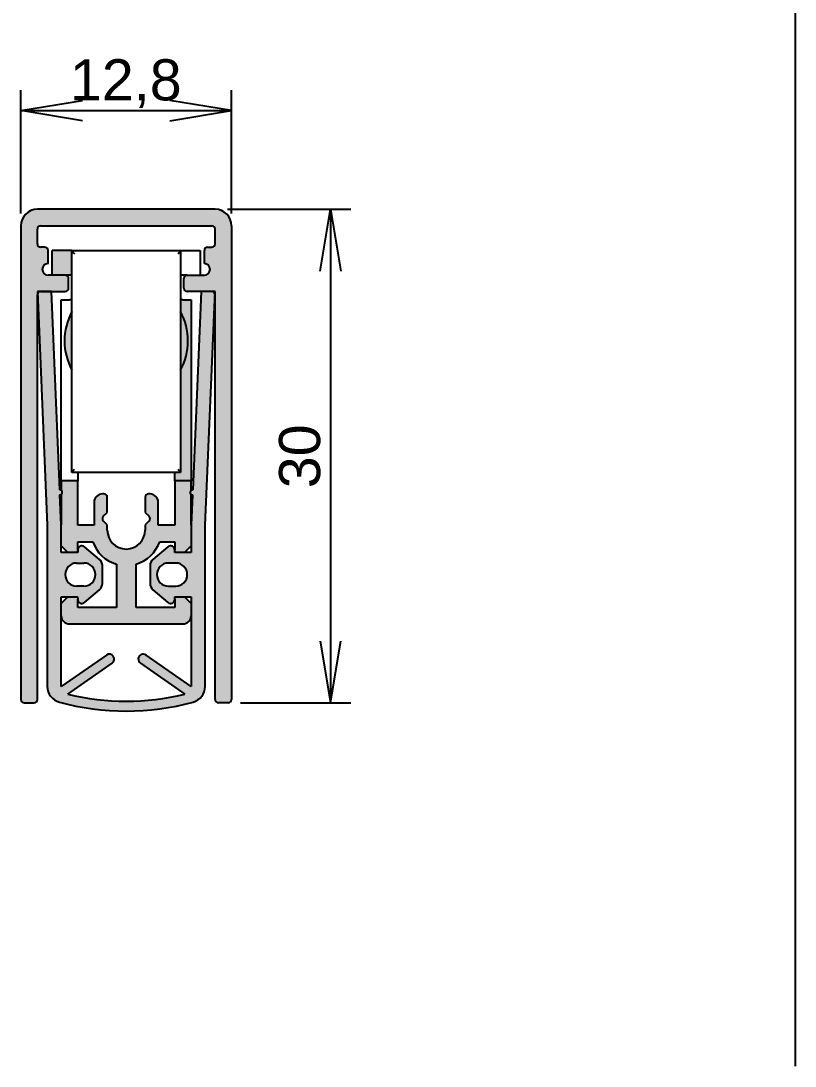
# Model space of a CAD drawing. Header units: millimetres. Extents: x 18 to 198, y 19 to 248.
# Drawn here: x 61 to 108.1, y 78.5 to 142 of the extents above; entities that cross this region are included whole.
import ezdxf
from ezdxf.enums import TextEntityAlignment as Align
from ezdxf.lldxf.tags import DXFTag

# ---------------------------------------------------------------- set-up
doc = ezdxf.new("R2010")
doc.units = ezdxf.units.MM
for name, color, linetype in [('AJ_359', 7, 'Continuous'), ('AP_562_M', 7, 'Continuous'), ('AP_563_708MM', 7, 'Continuous'), ('AP_564_703MM', 7, 'Continuous'), ('DV3_Default', 7, 'Continuous'), ('Standard', 7, 'Continuous')]:
    doc.layers.add(name, color=color, linetype=linetype)
doc.styles.add('SEACAD_Arial', font='ARIAL.TTF')
tags = doc.linetypes.add('HIDDEN2', pattern=[4.762499999999999, 3.175, -1.5875]).pattern_tags.tags
tags[6:7] = [DXFTag(74, 4), DXFTag(75, 0), DXFTag(340, '0'), DXFTag(46, 0.0), DXFTag(50, 0.0), DXFTag(44, 0.0), DXFTag(45, 0.0)]
tags[4:5] = [DXFTag(74, 4), DXFTag(75, 0), DXFTag(340, '0'), DXFTag(46, 0.0), DXFTag(50, 0.0), DXFTag(44, 0.0), DXFTag(45, 0.0)]
doc.dimstyles.new('E-Katalog', dxfattribs={"dimtxt": 2.5, "dimasz": 3.75, "dimexe": 1.25, "dimexo": 0.75, "dimgap": 1.25, "dimtad": 1, "dimtxsty": 'SEACAD_Arial', "dimblk1": '_SE_OPEN', "dimblk2": '_SE_OPEN', "dimsah": 1, "dimcen": 1.25, "dimadec": 0, "dimazin": 0, "dimtfac": 1, "dimtmove": 0, "dimatfit": 3, "dimfxl": 0, "dimtolj": 1, "dimarcsym": 0})

# ---------------------------------------------------------------- blocks, each defined once
blk = doc.blocks.new('SE2')
at = {"layer": 'DV3_Default', "linetype": 'Continuous'}
h = blk.add_hatch(color=7, dxfattribs=at)
edge = h.paths.add_edge_path()
edge.add_line((61.02978326420229, 129.5756724804175), (61.02978326420229, 100.7756724804175))
edge.add_arc((61.2297832642023, 100.7756724804175), 0.1999999999999997, 180, 270)
edge.add_line((61.2297832642023, 100.5756724804175), (61.8297832642023, 100.5756724804175))
edge.add_arc((61.82978326420229, 100.7756724804175), 0.1999999999999988, 270.000000000002, 360)
edge.add_line((62.02978326420229, 100.7756724804175), (62.02978326420229, 125.3756724804175))
edge.add_arc((62.2297832642023, 125.3756724804175), 0.1999999999999988, 165.5512047872527, 180, ccw=False)
edge.add_line((62.03610906092934, 125.4255754160685), (62.02978326420229, 125.5753074096647))
edge.add_line((62.02978326420229, 125.5753074096647), (62.21770456292714, 125.5753074096647))
edge.add_arc((62.2297832642023, 125.3756724804175), 0.1999999999999988, 90, 93.46239998342418, ccw=False)
edge.add_line((62.2297832642023, 125.5756724804175), (62.88054148644874, 125.5753074096647))
edge.add_line((62.88054148644874, 125.5753074096647), (63.72978326420228, 125.5756724804175))
edge.add_arc((63.72978326420228, 125.7756724804175), 0.1999999999999988, 270, 360)
edge.add_line((63.92978326420229, 125.7756724804175), (63.92978326420229, 126.3756724804175))
edge.add_arc((63.72978326420228, 126.3756724804175), 0.2000000000000001, 0, 90)
edge.add_line((63.72978326420228, 126.5756724804175), (62.67978326420229, 126.5756724804175))
edge.add_arc((62.67978326420229, 126.9256724804175), 0.3499999999999996, 90, 270, ccw=False)
edge.add_line((62.67978326420229, 127.2756724804175), (62.67978326420229, 128.0756724804175))
edge.add_arc((62.47978326420229, 128.0756724804175), 0.1999999999999997, 0, 90)
edge.add_line((62.47978326420229, 128.2756724804175), (62.22978326420229, 128.2756724804175))
edge.add_arc((62.2297832642023, 128.4756724804175), 0.2000000000000005, 180, 270, ccw=False)
edge.add_line((62.02978326420229, 128.4756724804175), (62.02978326420229, 129.3756724804175))
edge.add_arc((62.2297832642023, 129.3756724804175), 0.1999999999999997, 90, 180, ccw=False)
edge.add_line((62.2297832642023, 129.5756724804176), (72.62978326420229, 129.5756724804175))
edge.add_arc((72.62978326420229, 129.3756724804175), 0.1999999999999997, 0, 90, ccw=False)
edge.add_line((72.82978326420229, 129.3756724804175), (72.82978326420228, 128.4756724804175))
edge.add_arc((72.62978326420229, 128.4756724804175), 0.2000000000000005, 270, 360, ccw=False)
edge.add_line((72.62978326420229, 128.2756724804175), (72.37978326420229, 128.2756724804175))
edge.add_arc((72.37978326420229, 128.0756724804175), 0.1999999999999997, 90, 180)
edge.add_line((72.17978326420229, 128.0756724804175), (72.1797832642023, 127.2756724804175))
edge.add_arc((72.1797832642023, 126.9256724804175), 0.3499999999999996, -90, 90, ccw=False)
edge.add_line((72.1797832642023, 126.5756724804175), (71.1297832642023, 126.5756724804175))
edge.add_arc((71.12978326420229, 126.3756724804175), 0.2000000000000001, 90, 180)
edge.add_line((70.92978326420229, 126.3756724804175), (70.9297832642023, 125.7756724804175))
edge.add_arc((71.12978326420229, 125.7756724804175), 0.1999999999999988, 180, 270)
edge.add_line((71.12978326420229, 125.5756724804175), (71.97902504195584, 125.5756724804175))
edge.add_line((71.97902504195584, 125.5756724804175), (72.62978326420229, 125.5753074096647))
edge.add_line((72.62978326420229, 125.5753074096647), (72.64186196547739, 125.5753074096647))
edge.add_line((72.64186196547739, 125.5753074096647), (72.82978326420228, 125.5753074096647))
edge.add_line((72.82978326420228, 125.5753074096647), (72.82345746747524, 125.4255754160687))
edge.add_arc((72.62978326420229, 125.3756724804175), 0.1999999999999988, 0, 14.448795212747825, ccw=False)
edge.add_line((72.82978326420228, 125.3756724804175), (72.82978326420228, 100.7756724804175))
edge.add_arc((73.02978326420228, 100.7756724804175), 0.1999999999999988, 180, 270)
edge.add_line((73.02978326420228, 100.5756724804175), (73.62978326420229, 100.5756724804175))
edge.add_arc((73.62978326420229, 100.7756724804175), 0.1999999999999997, 270, 360)
edge.add_line((73.82978326420229, 100.7756724804175), (73.82978326420228, 129.5756724804175))
edge.add_arc((72.82978326420228, 129.5756724804175), 1.000000000000001, 0, 89.99999999999919)
edge.add_line((72.82978326420229, 130.5756724804175), (62.02978326420229, 130.5756724804175))
edge.add_arc((62.02978326420229, 129.5756724804175), 1.000000000000001, 90.0000000000004, 180)
blk.add_hatch(color=7, dxfattribs=at).paths.add_polyline_path([(62.92978326420227, 128.0756724804175), (62.92978326420227, 126.5756724804175), (63.72978326420228, 126.5756724804175), (64.12978326420227, 126.5756724804175), (64.12978326420226, 128.0693467383883)])
h = blk.add_hatch(color=7, dxfattribs=at)
edge = h.paths.add_edge_path()
edge.add_line((62.62978326420278, 111.3732708861853), (62.62978326420278, 101.5807590024006))
edge.add_arc((63.62978326420278, 101.5807590024006), 1, 180, 254.8467161144248)
edge.add_arc((67.42978326420229, 115.6122893084762), 15.53698189894702, 254.8467161144251, 285.1532838855748)
edge.add_arc((71.22978326420179, 101.5807590024006), 0.9999999999999996, 285.1532838855746, 360)
edge.add_line((72.22978326420179, 101.5807590024006), (72.22978326420179, 111.3732708861853))
edge.add_line((72.22978326420179, 111.3732708861853), (72.82345746747522, 125.4255754160686))
edge.add_arc((72.62978326420229, 125.3756724804175), 0.1999999999999988, 14.44879521274779, 86.53760001657983)
edge.add_line((72.64186196547745, 125.5753074096647), (71.97902504195582, 125.5753074096647))
edge.add_line((71.97902504195584, 125.5753074096647), (71.46983601605098, 113.5227721709149))
edge.add_arc((71.4635045445718, 113.3729058555905), 0.1500000000000006, 87.58083732046818, 267.580837320463)
edge.add_line((71.45717307309262, 113.2230395402661), (71.37965474993355, 111.388176112361))
edge.add_line((71.37965474993355, 111.388176112361), (71.37965474993355, 109.7235882542922))
edge.add_line((71.37965474993355, 109.7235882542923), (70.3797832642023, 109.7235882542923))
edge.add_line((70.3797832642023, 109.7235882542923), (70.3797832642023, 109.8735186460161))
edge.add_arc((70.1297832642023, 109.8735186460161), 0.2500000000000002, 0, 130.0000000000026)
edge.add_line((69.96908636178065, 110.0650297567958), (69.05585018963947, 109.2987336215744))
edge.add_arc((69.37724399448274, 108.9157114000149), 0.4999999999999998, 129.999999999999, 180)
edge.add_line((68.87724399448274, 108.9157114000149), (68.87724399448274, 107.8301003111661))
edge.add_arc((69.37724399448274, 107.8301003111661), 0.5, 180, 229.9999999999986)
edge.add_line((69.05585018963946, 107.4470780896066), (69.96908636178067, 106.6807819543852))
edge.add_arc((70.1297832642023, 106.8722930651649), 0.2500000000000003, 229.9999999999974, 360.0159605197328)
edge.add_line((70.37978325450258, 106.872362706069), (70.3843524695532, 107.0222234568888))
edge.add_line((70.3843524695532, 107.0222234568888), (71.37965474993354, 107.0222234568888))
edge.add_line((71.37965474993355, 107.0222234568888), (71.37965474993355, 101.5621276680666))
edge.add_line((71.37965474993355, 101.5621276680666), (68.63551297714035, 103.4836338301204))
edge.add_arc((68.46343779844895, 103.2378897907657), 0.3000000000000013, 54.99947592526021, 234.9994759252617)
edge.add_line((68.29136261975755, 102.9921457514111), (70.9865146598367, 101.1049432373031))
edge.add_arc((67.42978326420229, 115.6122893084762), 14.93698189894702, 256.2246400002936, 283.77535999970644, ccw=False)
edge.add_line((63.87305186856787, 101.1049432373031), (66.56820390864699, 102.9921457514111))
edge.add_arc((66.3961287299556, 103.2378897907658), 0.2999999999999971, 305.0005240747398, 485.0005240747375)
edge.add_line((66.22405355126422, 103.4836338301204), (63.47991177847103, 101.5621276680665))
edge.add_line((63.47991177847103, 101.5621276680665), (63.47991177847103, 107.0222234568888))
edge.add_line((63.47991177847103, 107.0222234568888), (64.47521405885136, 107.0222234568888))
edge.add_line((64.47521405885138, 107.0222234568888), (64.479783273902, 106.872362706069))
edge.add_arc((64.72978326420228, 106.8722930651649), 0.2499999999999999, 179.9840394802672, 309.999999999998)
edge.add_line((64.89048016662392, 106.6807819543852), (65.8037163387651, 107.4470780896066))
edge.add_arc((65.48232253392185, 107.8301003111661), 0.500000000000001, 310.0000000000014, 360)
edge.add_line((65.98232253392185, 107.8301003111661), (65.98232253392185, 108.9157114000149))
edge.add_arc((65.48232253392185, 108.9157114000149), 0.5, 0, 50.00000000000095)
edge.add_line((65.80371633876511, 109.2987336215744), (64.89048016662393, 110.0650297567958))
edge.add_arc((64.72978326420228, 109.8735186460161), 0.2500000000000003, 49.9999999999999, 180)
edge.add_line((64.47978326420228, 109.8735186460161), (64.47978326420228, 109.7235882542923))
edge.add_line((64.47978326420228, 109.7235882542923), (63.47991177847103, 109.7235882542923))
edge.add_line((63.47991177847103, 109.7235882542923), (63.47991177847103, 111.388176112361))
edge.add_line((63.47991177847103, 111.388176112361), (63.40239345531197, 113.2230395402661))
edge.add_arc((63.39606198383278, 113.3729058555905), 0.1500000000000005, 272.4191626795397, 452.4191626795373)
edge.add_line((63.38973051235359, 113.5227721709149), (62.88054148644873, 125.5753074096647))
edge.add_line((62.88054148644873, 125.5753074096647), (62.21770456292715, 125.5753074096647))
edge.add_arc((62.2297832642023, 125.3756724804175), 0.1999999999999988, 93.46239998342425, 165.5512047872527)
edge.add_line((62.03610906092934, 125.4255754160685), (62.62978326420278, 111.3732708861853))
edge = h.paths.add_edge_path()
edge.add_line((64.4177325875637, 107.6732708861756), (64.86325141473228, 107.6732708861756))
edge.add_arc((64.86325141473229, 108.3732708861756), 0.6999999999999993, 270, 450)
edge.add_line((64.86325141473229, 109.0732708861756), (64.41773258756372, 109.0732708861756))
edge.add_arc((64.4177325875637, 108.3732708861756), 0.7000000000000027, 90, 270)
edge = h.paths.add_edge_path()
edge.add_line((69.9963151136723, 107.6732708861756), (70.44183394084087, 107.6732708861756))
edge.add_arc((70.44183394084088, 108.3732708861756), 0.7000000000000027, 270, 450)
edge.add_line((70.44183394084088, 109.0732708861756), (69.99631511367231, 109.0732708861756))
edge.add_arc((69.9963151136723, 108.3732708861756), 0.6999999999999993, 90, 270)
h = blk.add_hatch(color=7, dxfattribs=at)
edge = h.paths.add_edge_path()
edge.add_line((71.37978326420237, 114.0756724804175), (71.37978326420237, 125.0756724804175))
edge.add_line((71.37978326420237, 125.0756724804175), (70.87978326420237, 125.0756724804175))
edge.add_arc((70.87978326420239, 124.5756724804175), 0.5000000000000004, 90, 107.4576031237351)
edge.add_line((70.72978326420228, 125.052642081126), (70.72978326420228, 124.3568237934732))
edge.add_arc((67.42978326420227, 122.5756724804175), 3.75, -28.357636576327877, 28.357636576327707, ccw=False)
edge.add_line((70.72978326420228, 120.7945211673618), (70.72978326420227, 114.5819982224467))
edge.add_line((70.72978326420227, 114.5819982224467), (70.37978326420237, 114.5756724804175))
edge.add_line((70.37978326420237, 114.5756724804175), (70.37978326420239, 114.0756724804175))
edge.add_line((70.37978326420239, 114.0756724804175), (71.37978326420239, 114.0756724804175))
h = blk.add_hatch(color=7, dxfattribs=at)
edge = h.paths.add_edge_path()
edge.add_line((64.12978326420227, 120.7945211673618), (64.12978326420227, 124.3568237934732))
edge.add_arc((67.42978326420227, 122.5756724804175), 3.75, 151.642363423672, 208.357636576328)
h = blk.add_hatch(color=7, dxfattribs=at)
edge = h.paths.add_edge_path()
edge.add_arc((67.42978326420227, 122.5756724804175), 3.75, 331.6423634236721, 388.3576365763277)
edge.add_line((70.72978326420228, 124.3568237934732), (70.72978326420227, 120.7945211673618))
h = blk.add_hatch(color=7, dxfattribs=at)
edge = h.paths.add_edge_path()
edge.add_line((68.02978326420238, 106.3732224143448), (68.02978326420238, 109.0114305964599))
edge.add_arc((67.4348972746475, 111.0774922265744), 2.150000000000001, 286.062821517791, 340.8815502486524)
edge.add_line((69.46631079124215, 110.3733195740264), (70.37978326420237, 110.3733195042915))
edge.add_line((70.37978326420237, 110.3733195042915), (70.37978326420239, 109.8735186460161))
edge.add_line((70.37978326420239, 109.8735186460161), (70.3797832642023, 109.8233195381988))
edge.add_arc((70.57978326420238, 109.8233195381988), 0.2000000000000001, 180, 209.9111491711469)
edge.add_line((70.40642331781812, 109.7235882542923), (70.98005198029581, 109.7235882542923))
edge.add_line((70.98005198029581, 109.7235882542923), (71.37965474993354, 110.12319102393))
edge.add_line((71.37965474993355, 110.12319102393), (71.37965474993355, 111.388176112361))
edge.add_line((71.37965474993355, 111.388176112361), (71.37978326420237, 113.2484440252436))
edge.add_arc((71.4635045445718, 113.3729058555905), 0.1500000000000006, 123.9273927694147, 236.0726072305883, ccw=False)
edge.add_line((71.37978326420237, 113.4973676859374), (71.37978326420237, 114.0756724804175))
edge.add_line((71.37978326420237, 114.0756724804175), (70.37978326420237, 114.0756724804175))
edge.add_line((70.37978326420237, 114.0756724804175), (70.37978326420239, 111.3733194866365))
edge.add_line((70.37978326420239, 111.3733194866365), (69.37978326420239, 111.3733194866365))
edge.add_line((69.37978326420239, 111.3733194866365), (69.37978326420239, 112.77567260697))
edge.add_arc((68.87978326420239, 112.77567260697), 0.5, 0, 90)
edge.add_line((68.87978326420239, 113.27567260697), (68.77978326420238, 113.27567260697))
edge.add_arc((68.77978326420238, 113.07567260697), 0.2000000000000001, 90, 180)
edge.add_line((68.57978326420238, 113.07567260697), (68.57978326420238, 112.1561621991111))
edge.add_line((68.57978326420238, 112.1561621991111), (68.8212046204397, 111.9147408428738))
edge.add_arc((68.67978326420237, 111.7733194866365), 0.2000000000000003, -44.99999999999699, 44.9999999999971, ccw=False)
edge.add_line((68.8212046204397, 111.6318981303992), (68.57978326420239, 111.3904767741619))
edge.add_line((68.57978326420239, 111.3904767741619), (68.57978326420239, 111.0756724804175))
edge.add_arc((67.4297832642022, 111.0756724804175), 1.150000000000184, 180, 360, ccw=False)
edge.add_line((66.27978326420201, 111.0756724804175), (66.2797832642022, 111.3904767741619))
edge.add_line((66.2797832642022, 111.3904767741619), (66.03836190796488, 111.6318981303992))
edge.add_arc((66.1797832642022, 111.7733194866365), 0.2000000000000001, 135, 225, ccw=False)
edge.add_line((66.03836190796488, 111.9147408428738), (66.2797832642022, 112.1561621991111))
edge.add_line((66.2797832642022, 112.1561621991111), (66.2797832642022, 113.07567260697))
edge.add_arc((66.07978326420219, 113.07567260697), 0.1999999999999999, 0, 90)
edge.add_line((66.07978326420219, 113.27567260697), (65.97978326420218, 113.27567260697))
edge.add_arc((65.9797832642022, 112.77567260697), 0.5000000000000004, 90, 180)
edge.add_line((65.4797832642022, 112.77567260697), (65.4797832642022, 111.3733194866365))
edge.add_line((65.4797832642022, 111.3733194866365), (64.4797832642022, 111.3733194866365))
edge.add_line((64.4797832642022, 111.3733194866365), (64.4797832642022, 114.0756724804175))
edge.add_line((64.4797832642022, 114.0756724804175), (63.4797832642022, 114.0756724804175))
edge.add_line((63.4797832642022, 114.0756724804175), (63.4797832642022, 113.4973676859374))
edge.add_arc((63.39606198383278, 113.3729058555905), 0.1500000000000005, -56.07260723059591, 56.072607230592894, ccw=False)
edge.add_line((63.4797832642022, 113.2484440252436), (63.4797832642022, 111.3912180529272))
edge.add_line((63.4797832642022, 111.3912180529272), (63.47991177847103, 110.12319102393))
edge.add_line((63.47991177847103, 110.12319102393), (63.87951454810875, 109.7235882542923))
edge.add_line((63.87951454810875, 109.7235882542923), (64.45314321058645, 109.7235882542923))
edge.add_arc((64.2797832642022, 109.8233195381988), 0.2000000000000005, 330.0888508288531, 360)
edge.add_line((64.4797832642022, 109.8233195381988), (64.47978326420228, 109.8735186460161))
edge.add_line((64.47978326420228, 109.8735186460161), (64.4797832642022, 110.3733195042915))
edge.add_line((64.4797832642022, 110.3733195042915), (65.39325573716242, 110.3733195740264))
edge.add_arc((67.42466925375707, 111.0774922265744), 2.149999999999999, 199.1184497513476, 253.9371784822091)
edge.add_line((66.82978326420219, 109.0114305964599), (66.82978326420219, 106.3732224143449))
edge.add_line((66.82978326420219, 106.3732224143449), (64.4797832642022, 106.3732221819081))
edge.add_line((64.4797832642022, 106.3732221819081), (64.4797832642022, 106.8722930651649))
edge.add_line((64.4797832642022, 106.8722930651649), (64.47726863802255, 106.9548375330919))
edge.add_arc((64.2797832642022, 106.9232222341524), 0.200000000000001, 9.095266693361264, 29.67015348127519)
edge.add_line((64.45356116238462, 107.0222234568888), (63.8787844869386, 107.0222234568888))
edge.add_line((63.87878448693859, 107.0222234568888), (63.47991177847103, 106.6233507484212))
edge.add_line((63.47991177847103, 106.6233507484212), (63.47991177847103, 105.8618864484961))
edge.add_arc((63.9797832642022, 105.8732221334296), 0.5000000000000004, 181.2990851117282, 270)
edge.add_line((63.9797832642022, 105.3732221334296), (70.87978326420237, 105.3732221334296))
edge.add_arc((70.87978326420237, 105.8732221334296), 0.5000000000000004, 270, 358.7009148882816)
edge.add_line((71.37965474993355, 105.8618864484961), (71.37965474993355, 106.6233507484212))
edge.add_line((71.37965474993355, 106.6233507484212), (70.98078204146599, 107.0222234568888))
edge.add_line((70.98078204146597, 107.0222234568888), (70.40600536601995, 107.0222234568888))
edge.add_arc((70.57978326420238, 106.9232222341524), 0.2000000000000005, 150.3298465187248, 170.9047333066347)
edge.add_line((70.38229789038202, 106.9548375330919), (70.37978113315074, 106.8722931301402))
edge.add_line((70.37978113315074, 106.8722931301401), (70.37978326420239, 106.3732221819081))
edge.add_line((70.37978326420239, 106.3732221819081), (68.0297832642024, 106.3732224143448))
at = {"layer": 'AJ_359', "color": 7, "linetype": 'Continuous'}
for p, q in [((62.92978326420227, 126.5756724804175), (62.92978326420227, 128.0756724804175)), ((64.12978326420227, 128.0756724804175), (62.92978326420228, 128.0756724804175)), ((64.12978326420227, 128.0756724804175), (70.72978326420227, 128.0756724804175)), ((64.12978326420227, 128.0693467383883), (64.12978326420227, 128.0756724804175)), ((64.12978326420227, 114.5819982224467), (64.12978326420226, 128.0693467383883)), ((70.72978326420227, 128.0756724804175), (71.92978326420229, 128.0756724804175)), ((70.72978326420227, 128.0756724804175), (70.72978326420228, 128.0693467383883)), ((70.72978326420228, 128.0693467383883), (70.72978326420227, 114.5819982224467)), ((71.92978326420229, 128.0756724804175), (71.92978326420229, 126.5756724804175)), ((64.12978326420227, 126.5756724804175), (63.72978326420229, 126.5756724804175)), ((71.12978326420229, 126.5756724804175), (70.72978326420227, 126.5756724804175)), ((64.12978326420227, 116.5756724804175), (64.12978326420227, 118.9756724804175)), ((70.72978326420228, 118.9756724804175), (70.72978326420228, 116.5756724804175)), ((64.12978326420227, 114.5756724804175), (64.12978326420227, 114.5819982224467)), ((70.72978326420227, 114.5756724804175), (64.12978326420212, 114.5756724804175)), ((70.72978326420227, 114.5819982224467), (70.72978326420227, 114.5756724804175))]:
    blk.add_line(p, q, dxfattribs=at)
for start, end in [(151.642363423672, 208.357636576328), (331.6423634236721, 28.3576365763277)]:
    blk.add_arc((67.42978326420227, 122.5756724804175), 3.75, start, end, dxfattribs=at)
for points in [[(64.12978326420227, 128.0693467383883), (64.12978326420227, 128.0557761768559), (64.15123139988052, 128.0239113772837), (64.20759674009747, 127.9538938792244), (64.24337936644582, 127.9145016776572), (64.2813457642023, 127.8756724804175)], [(70.57822076420224, 127.8756724804175), (70.61618716195659, 127.9145016776594), (70.65196978830707, 127.9538938792244), (70.70833512852403, 128.0239113772837), (70.72978326420228, 128.0557761768559), (70.72978326420228, 128.0693467383883)], [(64.12978326420227, 114.5819982224467), (64.12978326420227, 114.5955687839791), (64.15123139988052, 114.6274335835514), (64.20759674009747, 114.6974510816107), (64.24337936644491, 114.7368432831788), (64.2813457642023, 114.7756724804175)], [(70.57822076420224, 114.7756724804175), (70.61618716195673, 114.7368432831758), (70.65196978830707, 114.6974510816107), (70.70833512852403, 114.6274335835513), (70.72978326420227, 114.5955687839791), (70.72978326420227, 114.5819982224467)]]:
    blk.add_open_spline(points, degree=3, knots=[0, 0, 0, 0, 0.5, 0.5, 1, 1, 1, 1], dxfattribs=at)
at = {"layer": 'AP_562_M', "color": 7, "linetype": 'Continuous'}
for p, q in [((72.82978326420229, 130.5756724804175), (62.02978326420229, 130.5756724804175)), ((61.02978326420229, 129.5756724804175), (61.02978326420229, 100.7756724804175)), ((62.02978326420229, 128.4756724804175), (62.02978326420229, 129.3756724804175)), ((62.2297832642023, 129.5756724804175), (72.62978326420229, 129.5756724804175)), ((72.82978326420228, 128.4756724804175), (72.82978326420228, 129.3756724804175)), ((73.82978326420228, 129.5756724804175), (73.82978326420228, 100.7756724804175)), ((62.47978326420229, 128.2756724804175), (62.22978326420229, 128.2756724804175)), ((62.67978326420229, 127.2756724804175), (62.67978326420229, 128.0756724804175)), ((72.1797832642023, 127.2756724804175), (72.1797832642023, 128.0756724804175)), ((72.37978326420229, 128.2756724804175), (72.62978326420229, 128.2756724804175)), ((63.72978326420228, 126.5756724804175), (62.67978326420229, 126.5756724804175)), ((71.12978326420229, 126.5756724804175), (72.17978326420229, 126.5756724804175)), ((63.92978326420229, 125.7756724804175), (63.92978326420229, 126.3756724804175)), ((70.9297832642023, 125.7756724804175), (70.9297832642023, 126.3756724804175)), ((62.02978326420229, 100.7756724804175), (62.02978326420229, 125.3756724804175)), ((62.2297832642023, 125.5756724804175), (63.72978326420229, 125.5756724804175)), ((72.62978326420229, 125.5756724804175), (71.12978326420229, 125.5756724804175)), ((72.82978326420229, 100.7756724804175), (72.82978326420229, 125.3756724804175)), ((61.2297832642023, 100.5756724804175), (61.8297832642023, 100.5756724804175)), ((73.62978326420229, 100.5756724804175), (73.02978326420228, 100.5756724804175))]:
    blk.add_line(p, q, dxfattribs=at)
for centre, radius, start, end in [((62.02978326420229, 129.5756724804175), 1.000000000000001, 90.0000000000004, 180), ((72.82978326420228, 129.5756724804175), 1.000000000000001, 0, 89.99999999999919), ((62.2297832642023, 129.3756724804175), 0.1999999999999997, 90, 180), ((72.62978326420229, 129.3756724804175), 0.1999999999999997, 0, 90), ((62.2297832642023, 128.4756724804175), 0.2000000000000005, 180, 270), ((72.62978326420229, 128.4756724804175), 0.2000000000000005, 270, 0), ((62.47978326420229, 128.0756724804175), 0.1999999999999997, 0, 90), ((72.37978326420229, 128.0756724804175), 0.1999999999999997, 90, 180), ((62.67978326420229, 126.9256724804175), 0.3499999999999996, 90, 270), ((72.1797832642023, 126.9256724804175), 0.3499999999999996, 270, 90), ((63.72978326420228, 126.3756724804175), 0.2000000000000001, 0, 90), ((71.12978326420229, 126.3756724804175), 0.2000000000000001, 90, 180), ((62.2297832642023, 125.3756724804175), 0.1999999999999988, 165.5512047872527, 180), ((62.2297832642023, 125.3756724804175), 0.1999999999999988, 90, 93.46239998342425), ((63.72978326420228, 125.7756724804175), 0.1999999999999988, 270, 0), ((71.12978326420229, 125.7756724804175), 0.1999999999999988, 180, 270), ((72.62978326420229, 125.3756724804175), 0.1999999999999988, 86.53760001657983, 90), ((72.62978326420229, 125.3756724804175), 0.1999999999999988, 0, 14.44879521274779), ((61.2297832642023, 100.7756724804175), 0.1999999999999997, 180, 270), ((61.82978326420229, 100.7756724804175), 0.1999999999999988, 270.000000000002, 0), ((73.02978326420228, 100.7756724804175), 0.1999999999999988, 180, 270), ((73.62978326420229, 100.7756724804175), 0.1999999999999997, 270, 0)]:
    blk.add_arc(centre, radius, start, end, dxfattribs=at)
at = {"layer": 'AP_562_M', "color": 7, "linetype": 'HIDDEN2'}
for centre, start, end in [((62.2297832642023, 125.3756724804175), 93.46239998342425, 165.5512047872527), ((72.62978326420229, 125.3756724804175), 14.44879521274779, 86.53760001657983)]:
    blk.add_arc(centre, 0.1999999999999988, start, end, dxfattribs=at)
at = {"layer": 'AP_563_708MM', "color": 7, "linetype": 'Continuous'}
for p, q in [((63.4797832642022, 114.0756724804175), (63.4797832642022, 125.0756724804175)), ((63.4797832642022, 125.0756724804175), (63.9797832642022, 125.0756724804175)), ((70.87978326420239, 125.0756724804175), (71.37978326420239, 125.0756724804175)), ((71.37978326420237, 125.0756724804175), (71.37978326420237, 114.0756724804175)), ((64.4797832642022, 114.5756724804175), (64.4797832642022, 114.0756724804175)), ((70.37978326420239, 114.0756724804175), (70.37978326420239, 114.5756724804175)), ((63.4797832642022, 114.0756724804175), (63.4797832642022, 113.4973676859374)), ((64.4797832642022, 114.0756724804175), (63.4797832642022, 114.0756724804175)), ((64.4797832642022, 111.3733194866365), (64.4797832642022, 114.0756724804175)), ((70.37978326420239, 114.0756724804175), (70.37978326420239, 111.3733194866365)), ((71.37978326420237, 114.0756724804175), (70.37978326420237, 114.0756724804175)), ((71.37978326420237, 113.4973676859374), (71.37978326420237, 114.0756724804175)), ((63.4797832642022, 113.2484440252436), (63.4797832642022, 111.3912180529272)), ((66.07978326420219, 113.27567260697), (65.9797832642022, 113.27567260697)), ((68.87978326420239, 113.27567260697), (68.7797832642024, 113.27567260697)), ((71.37978326420237, 111.3912180529272), (71.37978326420237, 113.2484440252436)), ((65.4797832642022, 112.77567260697), (65.4797832642022, 111.3733194866365)), ((66.2797832642022, 112.1561621991111), (66.2797832642022, 113.07567260697)), ((68.57978326420238, 113.07567260697), (68.57978326420238, 112.1561621991111)), ((69.37978326420239, 111.3733194866365), (69.37978326420239, 112.77567260697)), ((66.03836190796488, 111.9147408428738), (66.2797832642022, 112.1561621991111)), ((68.57978326420239, 112.1561621991111), (68.8212046204397, 111.9147408428738)), ((65.4797832642022, 111.3733194866365), (64.4797832642022, 111.3733194866365)), ((66.2797832642022, 111.3904767741619), (66.03836190796488, 111.6318981303992)), ((66.2797832642022, 111.0756724804175), (66.2797832642022, 111.3904767741619)), ((68.8212046204397, 111.6318981303992), (68.57978326420239, 111.3904767741619)), ((68.57978326420239, 111.3904767741619), (68.57978326420239, 111.0756724804175)), ((70.37978326420239, 111.3733194866365), (69.37978326420239, 111.3733194866365)), ((63.47991177847103, 110.12319102393), (63.87951454810875, 109.7235882542923)), ((64.4797832642022, 110.3733195042915), (65.39325573716243, 110.3733195740264)), ((64.4797832642022, 109.8735186460161), (64.4797832642022, 110.3733195042915)), ((69.46631079124215, 110.3733195740264), (70.37978326420239, 110.3733195042915)), ((70.37978326420239, 110.3733195042915), (70.37978326420239, 109.8735186460161)), ((70.98005198029583, 109.7235882542923), (71.37965474993355, 110.12319102393)), ((66.82978326420219, 109.01143059646), (66.82978326420219, 106.3732224143449)), ((68.02978326420238, 106.3732224143448), (68.02978326420238, 109.0114305964599)), ((63.87878448693859, 107.0222234568888), (63.47991177847103, 106.6233507484212)), ((64.4797832642022, 106.3732221819081), (64.4797832642022, 106.8722930651649)), ((70.37978326420239, 106.872293065165), (70.37978326420239, 106.3732221819081)), ((71.37965474993355, 106.6233507484212), (70.98078204146597, 107.0222234568888)), ((66.82978326420219, 106.3732224143448), (64.4797832642022, 106.3732221819081)), ((70.37978326420239, 106.3732221819081), (68.0297832642024, 106.3732224143448)), ((63.9797832642022, 105.3732221334296), (70.87978326420237, 105.3732221334296))]:
    blk.add_line(p, q, dxfattribs=at)
for centre, radius, start, end in [((63.9797832642022, 124.5756724804175), 0.5000000000000004, 72.542396876269, 90), ((70.87978326420239, 124.5756724804175), 0.5000000000000004, 90, 107.4576031237351), ((65.9797832642022, 112.77567260697), 0.5000000000000004, 90, 180), ((66.07978326420219, 113.07567260697), 0.1999999999999999, 0, 90), ((68.77978326420238, 113.07567260697), 0.2000000000000001, 90, 180), ((68.87978326420239, 112.77567260697), 0.5, 0, 90), ((66.1797832642022, 111.7733194866365), 0.2000000000000001, 135, 225), ((68.67978326420237, 111.7733194866365), 0.2000000000000003, 315.0000000000029, 44.99999999999712), ((67.4297832642022, 111.0756724804175), 1.150000000000184, 180, 0), ((67.42466925375707, 111.0774922265744), 2.149999999999999, 199.1184497513476, 253.9371784822091), ((67.4348972746475, 111.0774922265744), 2.150000000000001, 286.062821517791, 340.8815502486524), ((64.2797832642022, 109.8233195381988), 0.2000000000000005, 330.0888508288531, 0), ((70.57978326420238, 109.8233195381988), 0.2000000000000001, 180, 209.9111491711469), ((64.2797832642022, 106.9232222341524), 0.200000000000001, 9.095266693361264, 29.67015348127519), ((70.57978326420238, 106.9232222341524), 0.2000000000000005, 150.3298465187248, 170.9047333066347), ((63.9797832642022, 105.8732221334296), 0.5000000000000004, 181.2990851117282, 270), ((70.87978326420237, 105.8732221334296), 0.5000000000000004, 270, 358.7009148882816)]:
    blk.add_arc(centre, radius, start, end, dxfattribs=at)
at = {"layer": 'AP_564_703MM', "color": 7, "linetype": 'Continuous'}
for p, q in [((62.02978326420229, 125.5753074096647), (62.62978326420278, 111.3732708861853)), ((62.88054148644874, 125.5753074096647), (62.02978326420229, 125.5753074096647)), ((63.38973051235359, 113.5227721709149), (62.88054148644873, 125.5753074096647)), ((71.97902504195585, 125.5753074096647), (71.46983601605099, 113.5227721709149)), ((72.82978326420228, 125.5753074096647), (71.97902504195584, 125.5753074096647)), ((72.22978326420179, 111.3732708861853), (72.82978326420228, 125.5753074096647)), ((63.47991177847103, 111.388176112361), (63.40239345531197, 113.2230395402661)), ((71.45717307309262, 113.2230395402661), (71.37965474993355, 111.388176112361)), ((62.62978326420278, 111.3732708861853), (62.62978326420278, 101.5807590024006)), ((63.47991177847103, 109.7235882542923), (63.47991177847103, 111.388176112361)), ((71.37965474993355, 111.388176112361), (71.37965474993355, 109.7235882542923)), ((72.22978326420179, 101.5807590024006), (72.22978326420179, 111.3732708861853)), ((65.80371633876511, 109.2987336215744), (64.89048016662392, 110.0650297567958)), ((69.96908636178065, 110.0650297567958), (69.05585018963946, 109.2987336215744)), ((64.47978326420228, 109.7235882542923), (63.47991177847103, 109.7235882542923)), ((64.47978326420228, 109.8735186460161), (64.47978326420228, 109.7235882542923)), ((70.3797832642023, 109.7235882542923), (70.3797832642023, 109.8735186460161)), ((71.37965474993355, 109.7235882542923), (70.3797832642023, 109.7235882542923)), ((64.4177325875637, 109.0732708861756), (64.86325141473229, 109.0732708861756)), ((65.98232253392185, 107.8301003111661), (65.98232253392185, 108.9157114000149)), ((68.87724399448274, 108.9157114000149), (68.87724399448274, 107.8301003111661)), ((70.44183394084088, 109.0732708861756), (69.9963151136723, 109.0732708861756)), ((64.86325141473229, 107.6732708861756), (64.4177325875637, 107.6732708861756)), ((64.89048016662392, 106.6807819543852), (65.80371633876511, 107.4470780896066)), ((69.05585018963947, 107.4470780896066), (69.96908636178067, 106.6807819543852)), ((69.9963151136723, 107.6732708861756), (70.44183394084088, 107.6732708861756)), ((63.47991177847103, 107.0222234568888), (64.47521405885136, 107.0222234568888)), ((63.47991177847103, 101.5621276680665), (63.47991177847103, 107.0222234568888)), ((64.47521405885138, 107.0222234568888), (64.479783273902, 106.872362706069)), ((70.37978325450258, 106.872362706069), (70.3843524695532, 107.0222234568888)), ((70.3843524695532, 107.0222234568888), (71.37965474993354, 107.0222234568888)), ((71.37965474993355, 107.0222234568888), (71.37965474993355, 101.5621276680666)), ((66.22405355126422, 103.4836338301204), (63.47991177847103, 101.5621276680665)), ((63.87305186856787, 101.1049432373031), (66.56820390864699, 102.9921457514111)), ((68.29136261975756, 102.9921457514111), (70.9865146598367, 101.1049432373031)), ((71.37965474993355, 101.5621276680665), (68.63551297714035, 103.4836338301204))]:
    blk.add_line(p, q, dxfattribs=at)
for centre, radius, start, end in [((63.39606198383278, 113.3729058555905), 0.1500000000000005, 272.4191626795397, 92.41916267953725), ((71.4635045445718, 113.3729058555905), 0.1500000000000006, 87.58083732046818, 267.580837320463), ((64.72978326420228, 109.8735186460161), 0.2500000000000003, 49.9999999999999, 180), ((70.1297832642023, 109.8735186460161), 0.2500000000000002, 0, 130.0000000000026), ((65.48232253392185, 108.9157114000149), 0.5, 0, 50.00000000000095), ((69.37724399448274, 108.9157114000149), 0.4999999999999998, 129.999999999999, 180), ((64.4177325875637, 108.3732708861756), 0.7000000000000027, 90, 270), ((64.86325141473229, 108.3732708861756), 0.6999999999999993, 270, 90), ((69.9963151136723, 108.3732708861756), 0.6999999999999993, 90, 270), ((70.44183394084088, 108.3732708861756), 0.7000000000000027, 270, 90), ((65.48232253392185, 107.8301003111661), 0.500000000000001, 310.0000000000014, 0), ((69.37724399448274, 107.8301003111661), 0.5, 180, 229.9999999999986), ((64.72978326420228, 106.8722930651649), 0.2499999999999999, 179.9840394802672, 309.999999999998), ((70.1297832642023, 106.8722930651649), 0.2500000000000003, 229.9999999999974, 0.01596051973277661), ((66.3961287299556, 103.2378897907658), 0.2999999999999971, 305.0005240747398, 125.0005240747376), ((68.46343779844895, 103.2378897907657), 0.3000000000000013, 54.99947592526021, 234.9994759252617), ((63.62978326420278, 101.5807590024006), 1, 180, 254.8467161144248), ((67.42978326420229, 115.6122893084762), 14.93698189894702, 256.2246400002936, 283.7753599997064), ((71.22978326420179, 101.5807590024006), 0.9999999999999996, 285.1532838855746, 0), ((67.42978326420229, 115.6122893084762), 15.53698189894702, 254.8467161144251, 285.1532838855748)]:
    blk.add_arc(centre, radius, start, end, dxfattribs=at)
blk = doc.blocks.new('DMBLK3')
at = {"layer": 'Standard', "color": 7, "linetype": 'Continuous'}
for p, q in [((61.02978326420229, 130.3256724869368), (61.02978326420229, 137.822499652533)), ((73.82978326420228, 130.3256724869368), (73.82978326420228, 137.822499652533)), ((61.02978326420229, 136.5724996804726), (73.82978294084711, 136.5724996804726))]:
    blk.add_line(p, q, dxfattribs=at)
for points in [[(64.77978318038328, 135.9474996944425), (61.02978326420229, 136.5724996804726), (64.77978318038328, 137.1974996665028)], [(70.07978302466614, 135.9474996944425), (73.82978294084711, 136.5724996804726), (70.07978302466614, 137.1974996665028)]]:
    blk.add_lwpolyline(points, dxfattribs=at)
at = {"layer": 'Standard', "color": 7, "linetype": 'Continuous', "style": 'SEACAD_Arial'}
blk.add_text('12,8', height=2.5, dxfattribs=at).set_placement((64.00587005904644, 139.6974996804726), align=Align.TOP_LEFT)
blk = doc.blocks.new('_SE_OPEN')
at = {"color": 0}
for p, q in [((-1, 0.1665), (0, 0)), ((0, 0), (-1, -0.1665)), ((0, 0), (-1, 0))]:
    blk.add_line(p, q, dxfattribs=at)
blk = doc.blocks.new('DMBLK4')
at = {"layer": 'Standard', "color": 7, "linetype": 'Continuous'}
for p, q in [((73.57978327072155, 130.5756724804175), (81.09142917546373, 130.5756724804175)), ((79.84142920340341, 130.5756724804175), (79.84142920340341, 100.5756731509698)), ((74.37978327072155, 100.5756724804175), (81.09142917546373, 100.5756724804175))]:
    blk.add_line(p, q, dxfattribs=at)
for points in [[(79.21642921737325, 126.8256725642365), (79.84142920340341, 130.5756724804175), (80.46642918943357, 126.8256725642365)], [(79.21642921737325, 104.3256730671507), (79.84142920340341, 100.5756731509698), (80.46642918943357, 104.3256730671507)]]:
    blk.add_lwpolyline(points, dxfattribs=at)
at = {"layer": 'Standard', "color": 7, "linetype": 'Continuous', "style": 'SEACAD_Arial'}
blk.add_text('30', height=2.5, rotation=90, dxfattribs=at).set_placement((76.71642920340341, 113.6191510765632), align=Align.TOP_LEFT)

msp = doc.modelspace()

# ---------------------------------------------------------------- linework, layer by layer
at = {"layer": 'Standard', "color": 7, "linetype": 'Continuous'}
msp.add_line((108.0850191236176, 248.4701847857046), (108.0850191236176, 78.49665770397141), dxfattribs=at)

# ---------------------------------------------------------------- block references
at = {"layer": 'Standard'}
msp.add_blockref('SE2', (0, 0), dxfattribs=at)

# ---------------------------------------------------------------- dimensions: what is measured, and where the dimension line sits
at = {"layer": 'Standard', "color": 7, "linetype": 'Continuous'}
for base, p1, p2, angle, picture, middle, dimtype in [((61.02978326420229, 136.5724996804726), (61.02978326420229, 129.5756724804175), (73.82978326420228, 129.5756724804175), 0, 'DMBLK3', (67.42978310252471, 136.5724996804726), 161), ((79.84142920340341, 100.5756724804175), (72.82978326420229, 130.5756724804175), (73.62978326420229, 100.5756724804175), 90, 'DMBLK4', (79.84142920340341, 115.5756728156936), 160)]:
    dim = msp.add_linear_dim(base=base, p1=p1, p2=p2, angle=angle, text='\\A1;<>', dimstyle='E-Katalog', dxfattribs=at)
    dim.commit()
    dim.dimension.update_dxf_attribs({"geometry": picture, "text_midpoint": middle, "dimtype": dimtype})

doc.saveas('drawing.dxf')
